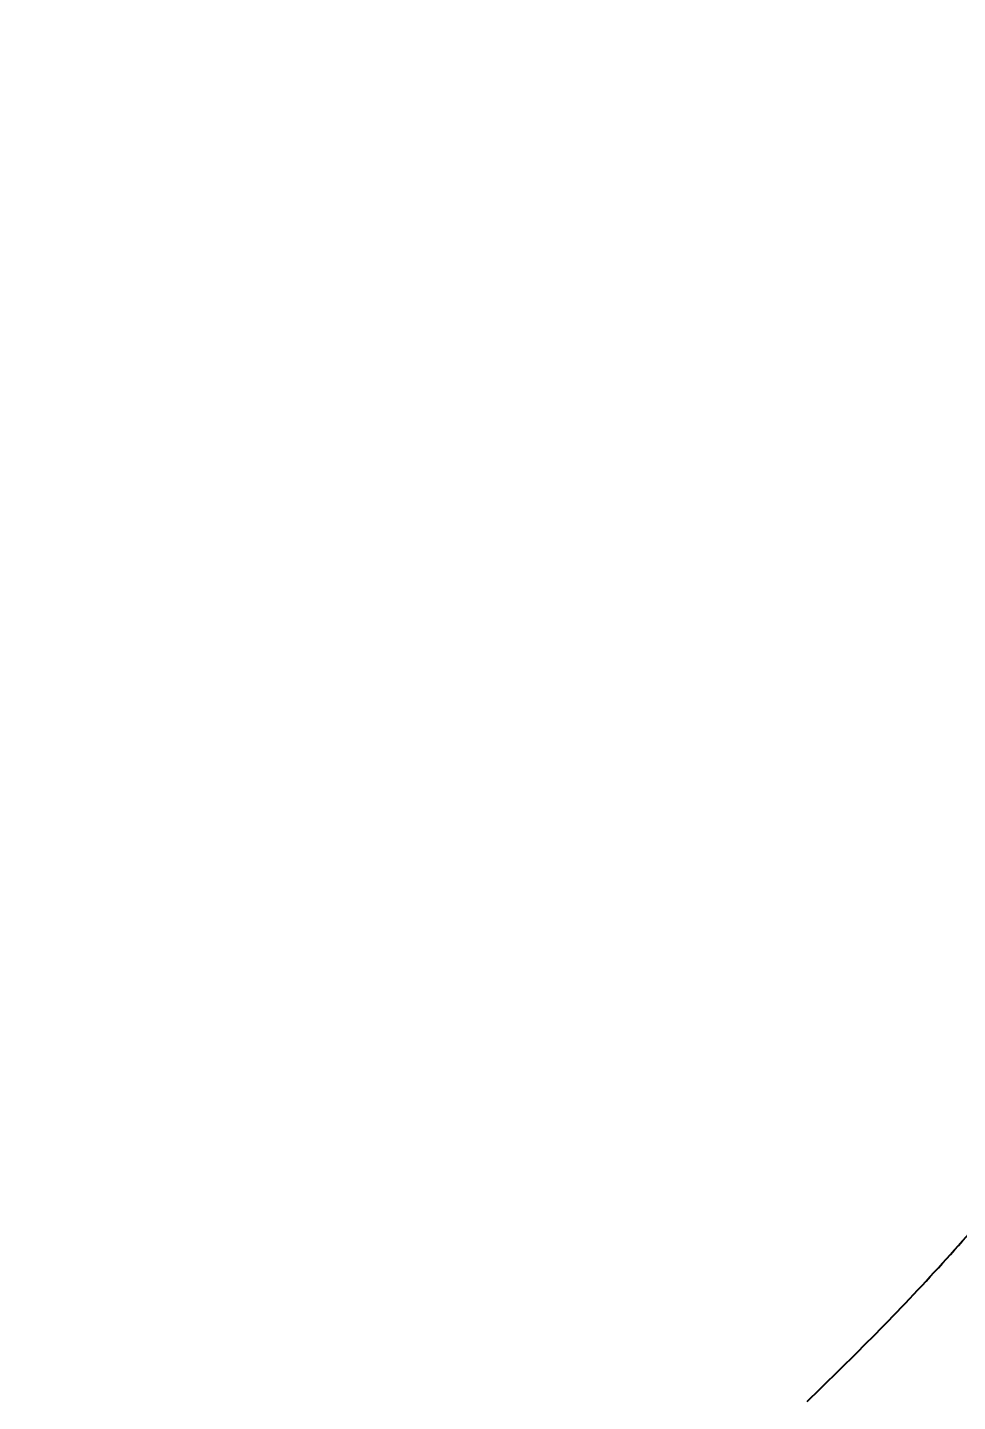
# Model space of a CAD drawing. Header units: millimetres. Extents: x 1145859089 to 1147511753, y -1047484727 to -1047247487.
# Drawn here: x 1146995309.9 to 1146995379.6, y -1047434411.5 to -1047434308.5 of the extents above; entities that cross this region are included whole.
import ezdxf
from ezdxf.xclip import XClip

# ---------------------------------------------------------------- set-up
doc = ezdxf.new("R2010")
doc.units = ezdxf.units.MM
doc.header["$LTSCALE"] = 100
doc.header["$MEASUREMENT"] = 0
doc.header["$XCLIPFRAME"] = 2
doc.layers.get('0').update_dxf_attribs({"linetype": 'CONTINUOUS'})
for name, color, linetype in [('XREF', 135, 'CONTINUOUS'), ('단지배치도$0$S240910', 33, 'CONTINUOUS'), ('단지배치도$0$W240910', 135, 'CONTINUOUS')]:
    doc.layers.add(name, color=color, linetype=linetype)
doc.styles.add('단지배치도$0$WS1', font='romans.shx', dxfattribs={"width": 0.8, "bigfont": 'whgtxt.shx'})

# ---------------------------------------------------------------- blocks, each defined once
blk = doc.blocks.new('단지배치도$0$zw$9902')
at = {"layer": '단지배치도$0$W240910', "linetype": 'ByBlock', "ltscale": 20}
blk.add_open_spline([(65629.11, -63042.19), (65630.84, -63040.49), (65634.31, -63037.13), (65639.28, -63031.87), (65642.44, -63028.24), (65644.02, -63026.43)], degree=3, knots=[0, 0, 0, 0, 7.264302, 14.503366, 21.703246, 21.703246, 21.703246, 21.703246], dxfattribs=at)
at = {"layer": '단지배치도$0$S240910', "style": '단지배치도$0$WS1', "width": 0.8}
blk.add_text('FH:32.00', height=1200, dxfattribs=at).set_placement((60354.83, -63274.83))
blk = doc.blocks.new('단지배치도')
blk.add_blockref('단지배치도$0$zw$9902', (141034.19, 142437.16))

msp = doc.modelspace()

# ---------------------------------------------------------------- block references
at = {"layer": 'XREF'}
ref = msp.add_blockref('단지배치도', (1146788705.034274, -1047513806.462535), dxfattribs=at)
XClip(ref).set_block_clipping_path([(72982.4064819524, 34919.7593965298), (360382.4067475507, 255319.7593436697)])

doc.saveas('drawing.dxf')
